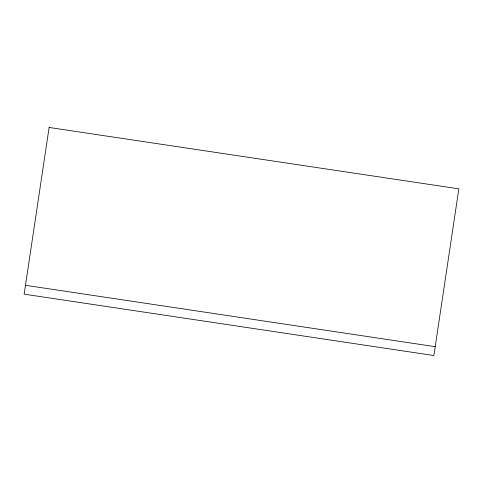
<?xml version="1.0" encoding="UTF-8"?>
<svg xmlns="http://www.w3.org/2000/svg" width="483" height="483" viewBox="0 0 483 483"><rect width="100%" height="100%" fill="white"/><g stroke="black" fill="none" stroke-linecap="round" stroke-linejoin="round"><path stroke-width="0.72" d="M25.478 285.296L435.207 346.679M49.121 127.464L24.15 294.159L433.879 355.536L458.85 188.841L49.121 127.464"/></g></svg>
